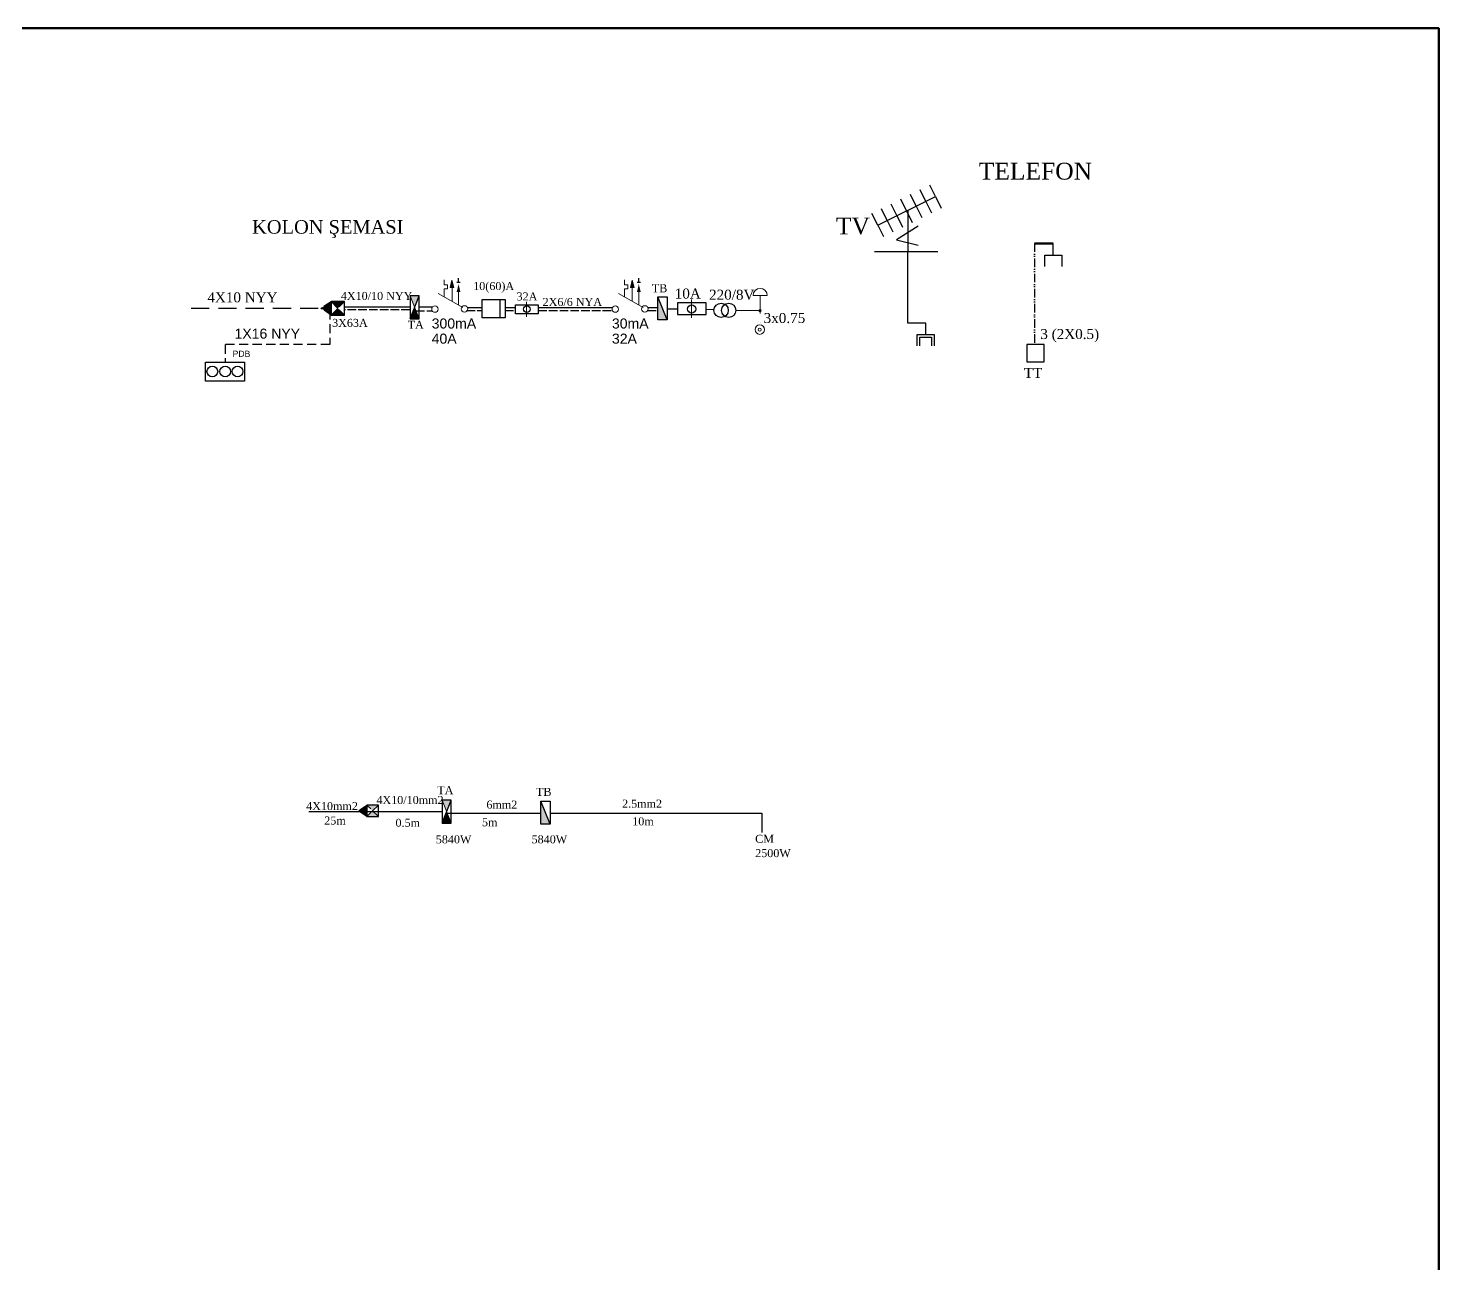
# Model space of a CAD drawing. Header units: millimetres. Extents: x 1051 to 8955, y -738 to 4312.
# Drawn here: x 6982 to 8955, y 1287 to 3015 of the extents above; entities that cross this region are included whole.
import ezdxf

# ---------------------------------------------------------------- set-up
doc = ezdxf.new("R2010")
doc.units = ezdxf.units.MM
for name, pattern in [('ACAD_ISO02W100', [15, 12, -3]), ('ACAD_ISO12W100', [21, 12, -3, 0, -3, 0, -3]), ('DASHDOT', [25.4, 12.7, -6.35, 0, -6.35]), ('DASHDOTX2', [50.8, 25.4, -12.7, 0, -12.7]), ('DASHED', [19.05, 12.7, -6.35]), ('DASHEDX2', [38.1, 25.4, -12.7])]:
    doc.linetypes.add(name, pattern=pattern)
for name, color, linetype in [('GÖRÜNÜŞLER', 8, 'Continuous'), ('kolon', 4, 'Continuous'), ('telefon', 3, 'ACAD_ISO12W100'), ('topraklama', 3, 'DASHED'), ('ölçü', 23, 'Continuous'), ('ışık', 1, 'Continuous')]:
    doc.layers.add(name, color=color, linetype=linetype)
doc.layers.add('SEMBOL', color=3, linetype='Continuous', lineweight=18)
doc.layers.add('ZİL', color=92, linetype='DASHDOT', lineweight=20)
doc.styles.add('MEKAN', font='times.ttf')
doc.styles.add('TXTX', font='arial.ttf')

# ---------------------------------------------------------------- blocks, each defined once
blk = doc.blocks.new('Topraklama Klemensi')
at = {"layer": 'GÖRÜNÜŞLER'}
for p, q in [((-26.75, 27.125), (0, 27.125)), ((-26.75, -27.125), (-26.75, 27.125)), ((0, 27.125), (0, -27.125)), ((0, -27.125), (-26.75, -27.125))]:
    blk.add_line(p, q, dxfattribs=at)
for centre in [(-13.25, 17.625), (-13.25, -0.375), (-13.25, -17.625)]:
    blk.add_circle(centre, 7.5, dxfattribs=at)

msp = doc.modelspace()

# ---------------------------------------------------------------- hatches: boundary and pattern name
at = {"layer": 'kolon', "linetype": 'DASHED'}
msp.add_hatch(color=256, dxfattribs=at).paths.add_polyline_path([(8003.4, 2619.8, -1), (8008, 2619.8, -1)])
at = {"layer": 'telefon'}
for points in [[(7862.8, 2639), (7862.8, 2607), (7875.6, 2607)], [(7443.5, 1920.4), (7455.7, 1912.2), (7455.7, 1928.2)], [(7699.2, 1933.6), (7699.2, 1901.6), (7712, 1901.6)]]:
    msp.add_hatch(color=256, dxfattribs=at).paths.add_polyline_path(points)
h = msp.add_hatch(color=256, dxfattribs=at)
h.paths.add_polyline_path([(7463.7, 1920.2), (7471.7, 1928.2), (7455.7, 1928.2)])
h.paths.add_polyline_path([(7471.7, 1912.2), (7463.7, 1920.2), (7455.7, 1912.2)])
h.paths.add_polyline_path([(7455.7, 1928.2), (7443.5, 1920.4), (7455.7, 1912.2)])
at = {"layer": 'ZİL', "linetype": 'ACAD_ISO02W100'}
msp.add_hatch(color=256, dxfattribs=at).paths.add_polyline_path([(7391.4, 2623.2), (7405.7, 2613.6), (7405.7, 2632.4)])
h = msp.add_hatch(color=256, dxfattribs=at)
h.paths.add_polyline_path([(7405.7, 2632.4), (7415.1, 2623), (7424.4, 2632.4)])
h.paths.add_polyline_path([(7405.7, 2613.6), (7424.4, 2613.6), (7415.1, 2623)])
at = {"layer": 'ZİL', "linetype": 'ByBlock'}
h = msp.add_hatch(color=256, dxfattribs=at)
h.paths.add_polyline_path([(7522.4, 2624.4), (7528.8, 2640.4), (7516, 2640.4)])
h.paths.add_polyline_path([(7528.8, 2608.4), (7522.4, 2624.4), (7516, 2608.4)])
for points in [[(7528.8, 2608.4), (7522.4, 2624.4), (7516, 2608.4)], [(7573.6, 1903.1), (7567.2, 1919.1), (7560.8, 1903.1)]]:
    msp.add_hatch(color=256, dxfattribs=at).paths.add_polyline_path(points)
h = msp.add_hatch(color=256, dxfattribs=at)
h.paths.add_polyline_path([(7567.2, 1919.1), (7573.6, 1935.1), (7560.8, 1935.1)])
h.paths.add_polyline_path([(7573.6, 1903.1), (7567.2, 1919.1), (7560.8, 1903.1)])

# ---------------------------------------------------------------- linework, layer by layer
for p, q in [((8212.8, 2702.2), (8212.8, 2760.5)), ((8227.1, 2737.9), (8196.5, 2718.9)), ((8196.5, 2718.9), (8227.1, 2711.3)), ((8416, 2697.4), (8416, 2713.7)), ((8165.7, 2702.7), (8254.6, 2702.7)), ((8212.5, 2602.2), (8212.5, 2702.7)), ((8404, 2697.4), (8428, 2697.4)), ((8404, 2681.4), (8404, 2697.4)), ((8428, 2697.4), (8428, 2681.4)), ((7516, 2608.4), (7528.8, 2640.4)), ((7617, 2635.3), (7649, 2635.3)), ((7617, 2609.7), (7617, 2635.3)), ((7641.6, 2635.3), (7641.6, 2609.7)), ((7649, 2635.3), (7649, 2609.7)), ((7875.6, 2607), (7862.8, 2639)), ((7649, 2609.7), (7617, 2609.7)), ((8237.5, 2602.2), (8212.5, 2602.2)), ((8225.5, 2570.6), (8225.5, 2586.6)), ((8225.5, 2586.6), (8249.5, 2586.6)), ((8237.5, 2586.6), (8237.5, 2602.2)), ((8249.5, 2586.6), (8249.5, 2570.6)), ((8229.5, 2570.6), (8229.5, 2582.6)), ((8229.5, 2582.6), (8245.5, 2582.6)), ((8245.5, 2582.6), (8245.5, 2570.6)), ((7560.8, 1903.1), (7573.6, 1935.1)), ((7560.2, 1918.8), (7374.5, 1918.8)), ((7568, 1917), (7699.2, 1917)), ((7712, 1901.6), (7699.2, 1933.6)), ((7712, 1917), (8008.2, 1917)), ((8008.2, 1917), (8008.2, 1889.6))]:
    msp.add_line(p, q)
at = {"lineweight": 211}
msp.add_line((8416, 2713.7), (8389.7, 2713.7), dxfattribs=at)
at = {"color": 2, "linetype": 'ByBlock', "lineweight": 211, "true_color": 0xf1eb1f}
msp.add_lwpolyline([(1050.7, 3014.9), (8955.3, 3014.9), (8955.3, 831.1), (1050.7, 831.1)], close=True, dxfattribs=at)
for points in [[(7405.7, 2632.4), (7405.7, 2613.6), (7424.4, 2613.6), (7424.4, 2632.4)], [(7516, 2640.4), (7516, 2608.4), (7528.8, 2608.4), (7528.8, 2640.4)], [(7695.4, 2615.2), (7663.4, 2615.2), (7663.4, 2628), (7695.4, 2628)], [(7875.6, 2639), (7875.6, 2607), (7862.8, 2607), (7862.8, 2639)], [(7930.2, 2630.5), (7890.2, 2630.5), (7890.2, 2614.5), (7930.2, 2614.5)], [(8379, 2548.4), (8403, 2548.4), (8403, 2572.4), (8379, 2572.4)], [(7560.8, 1935.1), (7560.8, 1903.1), (7573.6, 1903.1), (7573.6, 1935.1)], [(7455.7, 1928.2), (7455.7, 1912.2), (7471.7, 1912.2), (7471.7, 1928.2)], [(7712, 1933.6), (7712, 1901.6), (7699.2, 1901.6), (7699.2, 1933.6)]]:
    msp.add_lwpolyline(points, close=True)
for centre in [(7951.3, 2620.2), (7961.9, 2620.2)]:
    msp.add_circle(centre, 10)
at = {"layer": 'kolon', "color": 0}
msp.add_line((8005.7, 2619.6), (8004.8, 2619.6), dxfattribs=at)
at = {"layer": 'SEMBOL'}
for p, q in [((7563.7, 2656.1), (7563.7, 2662.8)), ((7568.4, 2656.1), (7563.7, 2656.1)), ((7563.7, 2639.3), (7563.7, 2650.1)), ((7563.7, 2650.1), (7568.4, 2650.1)), ((7568.4, 2650.1), (7568.4, 2656.1)), ((7574.7, 2662.5), (7572.4, 2652.1)), ((7572.4, 2652.1), (7577.1, 2652.1)), ((7577.1, 2652.1), (7574.7, 2662.5)), ((7574.8, 2652.1), (7574.8, 2632.9)), ((7581.6, 2646.8), (7586.3, 2646.8)), ((7583.9, 2646.8), (7583.9, 2627.5)), ((7816, 2656.1), (7816, 2662.8)), ((7820.7, 2656.1), (7816, 2656.1)), ((7816, 2639.3), (7816, 2650.1)), ((7816, 2650.1), (7820.7, 2650.1)), ((7820.7, 2650.1), (7820.7, 2656.1)), ((7827, 2662.5), (7824.7, 2652.1)), ((7824.7, 2652.1), (7829.4, 2652.1)), ((7829.4, 2652.1), (7827, 2662.5)), ((7827, 2652.1), (7827, 2632.9)), ((7833.8, 2646.8), (7838.5, 2646.8)), ((7836.2, 2646.8), (7836.2, 2627.5)), ((7589.8, 2624.1), (7555.4, 2643.9)), ((7842, 2624.1), (7807.6, 2643.9))]:
    msp.add_line(p, q, dxfattribs=at)
for centre in [(7550.9, 2622), (7592.2, 2622.2), (7803.2, 2622), (7844.5, 2622.2)]:
    msp.add_circle(centre, 4.53, dxfattribs=at)
for points in [[(7572.4, 2652.1), (7577.1, 2652.1), (7574.7, 2662.5)], [(7581.6, 2646.8), (7586.3, 2646.8), (7583.9, 2657.1)], [(7824.7, 2652.1), (7829.4, 2652.1), (7827, 2662.5)], [(7833.8, 2646.8), (7838.5, 2646.8), (7836.1, 2657.1)]]:
    msp.add_solid(points, dxfattribs=at)
at = {"layer": 'telefon', "linetype": 'ACAD_ISO12W100'}
msp.add_line((8389.7, 2713.9), (8389.7, 2572.4), dxfattribs=at)
at = {"layer": 'topraklama', "linetype": 'DASHED', "lineweight": 25}
for p, q in [((7403.8, 2620.1), (7403.8, 2572.3)), ((7403.8, 2572.3), (7257.6, 2572.3))]:
    msp.add_line(p, q, dxfattribs=at)
at = {"layer": 'topraklama', "linetype": 'ACAD_ISO02W100'}
for p, q in [((7515.7, 2620.9), (7424.4, 2620.9)), ((7524.4, 2619.5), (7547.2, 2619.5)), ((7595, 2620), (7617, 2620)), ((7649, 2620), (7663.4, 2620)), ((7695.4, 2620), (7799.1, 2620)), ((7848.5, 2620), (7862.8, 2620))]:
    msp.add_line(p, q, dxfattribs=at)
at = {"layer": 'topraklama'}
msp.add_line((7257.6, 2572.3), (7257.6, 2548.9), dxfattribs=at)
at = {"layer": 'ZİL', "linetype": 'ACAD_ISO02W100'}
for p, q in [((7405.7, 2632.4), (7391.4, 2623.2)), ((7415.1, 2623), (7405.7, 2632.4)), ((7424.4, 2632.4), (7417.1, 2625)), ((7405.7, 2613.6), (7391.4, 2623.2)), ((7415.1, 2623), (7405.7, 2613.6)), ((7424.4, 2613.6), (7417.1, 2621)), ((7455.7, 1928.2), (7443.5, 1920.4)), ((7455.7, 1912.2), (7443.5, 1920.4)), ((7471.7, 1912.2), (7455.7, 1928.2)), ((7471.7, 1928.2), (7455.7, 1912.2))]:
    msp.add_line(p, q, dxfattribs=at)
at = {"layer": 'ZİL', "linetype": 'ByBlock'}
for p, q in [((7516, 2640.4), (7528.8, 2608.4)), ((8015.9, 2641), (7995.9, 2641)), ((7971.8, 2620.1), (8005.7, 2620.1)), ((7560.8, 1935.1), (7573.6, 1903.1))]:
    msp.add_line(p, q, dxfattribs=at)
at = {"layer": 'ZİL', "linetype": 'Continuous'}
for p, q in [((7679.1, 2611.2), (7679.1, 2631.9)), ((7909.8, 2635.6), (7909.8, 2609.7))]:
    msp.add_line(p, q, dxfattribs=at)
at = {"layer": 'ZİL', "linetype": 'DASHDOTX2'}
msp.add_line((8005.7, 2641.3), (8005.7, 2600.3), dxfattribs=at)
at = {"layer": 'ZİL'}
msp.add_line((7930.5, 2621.6), (7941.4, 2621.6), dxfattribs=at)
at = {"layer": 'ZİL', "linetype": 'ByBlock', "lineweight": -2}
for centre, radius in [((7679.4, 2621.9), 4.55), ((7910.1, 2622.1), 5.69)]:
    msp.add_circle(centre, radius, dxfattribs=at)
at = {"layer": 'ZİL', "linetype": 'ByBlock'}
for centre, radius in [((8005.4, 2593.3), 6.65), ((8005.3, 2593.1), 2.22)]:
    msp.add_circle(centre, radius, dxfattribs=at)
msp.add_arc((8005.9, 2641), 10, 0, 180, dxfattribs=at)
at = {"layer": 'ölçü', "color": 0, "linetype": 'ByBlock', "ltscale": 3}
for p, q in [((8237.6, 2772.7), (8229.6, 2788.8)), ((8251, 2779.3), (8243.1, 2795.5)), ((8170.3, 2739.5), (8251, 2779.3)), ((8197.2, 2752.8), (8189.2, 2768.9)), ((8210.7, 2759.4), (8202.7, 2775.6)), ((8224.1, 2766.1), (8216.2, 2782.2)), ((8224.1, 2766.1), (8232.1, 2749.9)), ((8237.6, 2772.7), (8245.5, 2756.5)), ((8251, 2779.3), (8259, 2763.2)), ((8170.3, 2739.5), (8162.3, 2755.7)), ((8183.8, 2746.1), (8175.8, 2762.3)), ((8183.8, 2746.1), (8191.7, 2730)), ((8197.2, 2752.8), (8205.2, 2736.6)), ((8210.7, 2759.4), (8218.6, 2743.3)), ((8170.3, 2739.5), (8178.3, 2723.4)), ((7583.9, 2659), (7583.9, 2665.3)), ((7836.2, 2659), (7836.2, 2665.3)), ((7586.4, 2659), (7581.4, 2659)), ((7838.7, 2659), (7833.7, 2659))]:
    msp.add_line(p, q, dxfattribs=at)
at = {"layer": 'ışık'}
for p, q in [((7515.7, 2624.9), (7424.4, 2624.9)), ((7546.5, 2624.8), (7528.8, 2624.8)), ((7596.7, 2624), (7617, 2624)), ((7649, 2624), (7663.4, 2624)), ((7695.4, 2624), (7799.2, 2624)), ((7848.6, 2624), (7862.8, 2624)), ((7875.6, 2622.3), (7890.2, 2622.3))]:
    msp.add_line(p, q, dxfattribs=at)
at = {"layer": 'ışık', "linetype": 'DASHEDX2', "lineweight": -2}
msp.add_line((7209.8, 2623.2), (7391.4, 2623.2), dxfattribs=at)

# ---------------------------------------------------------------- block references
at = {"rotation": 90}
msp.add_blockref('Topraklama Klemensi', (7257.1, 2547.9), dxfattribs=at)

# ---------------------------------------------------------------- texts
at = {"style": 'MEKAN'}
for s, height, p in [('TELEFON', 23.62, (8311.7, 2803.1)), ('KOLON ŞEMASI', 18.9, (7295.1, 2727.5)), ('TV', 23.62, (8111.9, 2726.4)), ('4X10 NYY', 14, (7232.5, 2631.4)), ('4X10/10 NYY', 11.2, (7419.2, 2634.8)), ('10(60)A', 11.2, (7604.4, 2648.6)), ('32A', 11.2, (7665.1, 2634.1)), ('TB', 11.2, (7854.4, 2645.5)), ('10A', 14, (7886.4, 2636.7)), ('220/8V', 14, (7934.4, 2635.1)), ('2X6/6 NYA', 11.2, (7701.5, 2626.4)), ('3X63A', 11.2, (7407, 2597.1)), ('TA', 11.2, (7512.7, 2594.5)), ('3x0.75', 14, (8010.8, 2602.5)), ('3 (2X0.5)', 14, (8397.9, 2580.1)), ('TT', 14, (8374.8, 2525.7)), ('TA', 11.2, (7554.2, 1943.4)), ('4X10/10mm2', 11.2, (7469, 1929.7)), ('6mm2', 11.2, (7622.9, 1923.3)), ('TB', 11.2, (7692.3, 1941.1)), ('2.5mm2', 11.2, (7812.7, 1924.6)), ('4X10mm2', 11.2, (7370.7, 1921.2)), ('25m', 11.2, (7396, 1901)), ('0.5m', 11.2, (7495.7, 1897.8)), ('5m', 11.2, (7616.7, 1898.6)), ('10m', 11.2, (7826.9, 1899.9)), ('5840W', 11.2, (7552.1, 1874.7)), ('5840W', 11.2, (7686.1, 1874.7)), ('CM', 11.2, (7998.9, 1875.4)), ('2500W', 11.2, (7998.9, 1855.4))]:
    msp.add_text(s, height=height, dxfattribs=at).set_placement(p)
at = {"layer": 'ZİL', "linetype": 'ByBlock', "lineweight": -2, "style": 'TXTX'}
for s, height, p in [('300mA', 14.06, (7546.3, 2594.8)), ('30mA', 14.06, (7798.5, 2594.8)), ('1X16 NYY', 14.06, (7270.5, 2580.6)), ('40A', 14.06, (7546.3, 2573.6)), ('32A', 14.06, (7798.5, 2573.6)), ('PDB', 8.64, (7267.8, 2555.1))]:
    msp.add_text(s, height=height, dxfattribs=at).set_placement(p)

doc.saveas('drawing.dxf')
